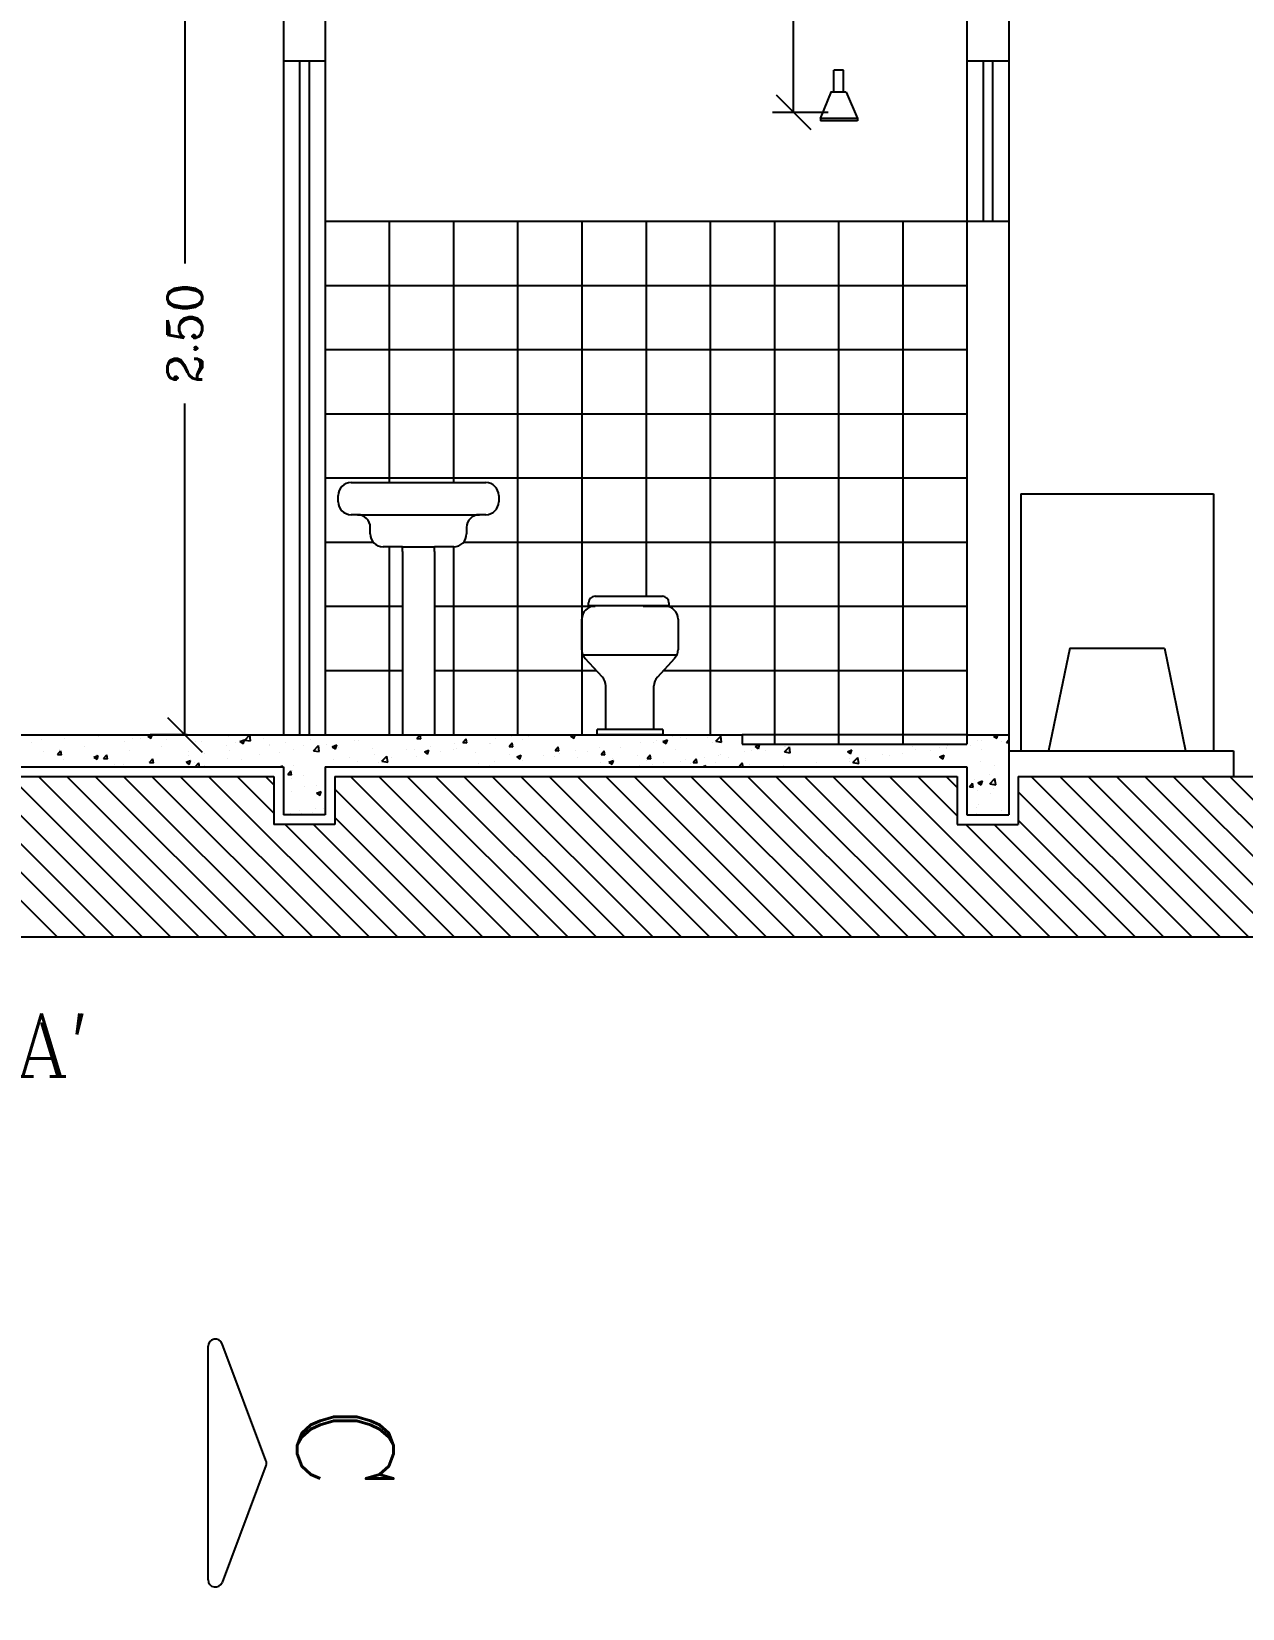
# Model space of a CAD drawing. Extents: x -79 to 141, y 7 to 81.
# Drawn here: x -54.373 to -50.599, y 39.552 to 44.465 of the extents above; entities that cross this region are included whole.
import ezdxf

# ---------------------------------------------------------------- set-up
doc = ezdxf.new("R2010")
doc.units = 0
doc.header["$LTSCALE"] = 10
doc.linetypes.add('ACAD_ISO04W100', pattern=[30.5, 24, -3, 0.5, -3])
doc.layers.get('0').update_dxf_attribs({"linetype": 'CONTINUOUS'})
doc.layers.get('DEFPOINTS').update_dxf_attribs({"linetype": 'CONTINUOUS'})
for name, color, linetype in [('CONCRETO', 5, 'CONTINUOUS'), ('COTAS', 244, 'CONTINUOUS'), ('EQUIPAMENTOS', 1, 'CONTINUOUS'), ('JANELA', 5, 'CONTINUOUS'), ('PAREDECORTE', 3, 'CONTINUOUS'), ('PISO', 30, 'CONTINUOUS'), ('PORTA', 1, 'CONTINUOUS'), ('TERRENOEMCORTE', 244, 'CONTINUOUS'), ('TEXTO', 1, 'CONTINUOUS')]:
    doc.layers.add(name, color=color, linetype=linetype)
doc.styles.add('ROMANC', font='ROMANC.SHX')
doc.styles.get("Standard").update_dxf_attribs({"font": 'ROMANC.SHX'})
doc.dimstyles.get("Standard").update_dxf_attribs({"dimscale": 0.6, "dimtxt": 0.18, "dimasz": 0.18, "dimexe": 0.18, "dimexo": 0.25, "dimgap": 0.09, "dimtad": 0, "dimzin": 0, "dimtxsty": 'STANDARD', "dimblk1": 'OBLIQUE', "dimblk2": 'OBLIQUE', "dimsah": 1, "dimcen": 0.09, "dimclrd": 30, "dimclre": 30, "dimazin": 3, "dimtfac": 1, "dimtdec": 4, "dimtofl": 0, "dimtmove": 0, "dimatfit": 3, "dimtolj": 1, "dimtzin": 0})

# ---------------------------------------------------------------- blocks, each defined once
blk = doc.blocks.new('*X58')
at = {"color": 0, "linetype": 'CONTINUOUS', "ltscale": 0.05}
for p, q in [((-34.2095, 32.6185), (-34.7095, 33.1185)), ((-34.1211, 32.6185), (-34.6211, 33.1185)), ((-34.0327, 32.6185), (-34.5327, 33.1185)), ((-33.9443, 32.6185), (-34.4443, 33.1185)), ((-33.8559, 32.6185), (-34.3559, 33.1185)), ((-33.7675, 32.6185), (-34.2675, 33.1185)), ((-33.6791, 32.6185), (-34.1791, 33.1185)), ((-33.5907, 32.6185), (-34.0907, 33.1185)), ((-33.5024, 32.6185), (-34.0024, 33.1185)), ((-33.414, 32.6185), (-33.914, 33.1185)), ((-33.3256, 32.6185), (-33.8256, 33.1185)), ((-33.2372, 32.6185), (-33.7372, 33.1185)), ((-33.5344, 33.004), (-33.6488, 33.1185)), ((-33.5344, 33.0924), (-33.5604, 33.1185)), ((-32.7952, 32.6185), (-33.2952, 33.1185)), ((-32.7069, 32.6185), (-33.2069, 33.1185)), ((-32.6185, 32.6185), (-33.1185, 33.1185)), ((-32.5301, 32.6185), (-33.0301, 33.1185)), ((-32.4417, 32.6185), (-32.9417, 33.1185)), ((-32.3533, 32.6185), (-32.8533, 33.1185)), ((-32.2649, 32.6185), (-32.7649, 33.1185)), ((-32.1765, 32.6185), (-32.6765, 33.1185)), ((-32.0881, 32.6185), (-32.5881, 33.1185)), ((-31.9998, 32.6185), (-32.4998, 33.1185)), ((-31.9114, 32.6185), (-32.4114, 33.1185)), ((-31.823, 32.6185), (-32.323, 33.1185)), ((-31.7346, 32.6185), (-32.2346, 33.1185)), ((-31.6462, 32.6185), (-32.1462, 33.1185)), ((-31.5578, 32.6185), (-32.0578, 33.1185)), ((-31.4694, 32.6185), (-31.9694, 33.1185)), ((-31.381, 32.6185), (-31.881, 33.1185)), ((-31.2926, 32.6185), (-31.7926, 33.1185)), ((-31.2043, 32.6185), (-31.7043, 33.1185)), ((-31.1159, 32.6185), (-31.6159, 33.1185)), ((-31.4044, 32.9954), (-31.5275, 33.1185)), ((-31.4044, 33.0838), (-31.4391, 33.1185)), ((-30.6739, 32.6185), (-31.1739, 33.1185)), ((-30.5855, 32.6185), (-31.0855, 33.1185)), ((-30.4972, 32.6185), (-30.9972, 33.1185)), ((-30.4088, 32.6185), (-30.9088, 33.1185)), ((-30.3204, 32.6185), (-30.8204, 33.1185)), ((-30.232, 32.6185), (-30.732, 33.1185)), ((-30.1436, 32.6185), (-30.6436, 33.1185)), ((-30.1331, 32.6964), (-30.5552, 33.1185)), ((-32.8836, 32.6185), (-33.3444, 33.0792)), ((-30.7623, 32.6185), (-31.2144, 33.0705)), ((-33.1488, 32.6185), (-33.4988, 32.9685)), ((-33.0604, 32.6185), (-33.4104, 32.9685)), ((-32.972, 32.6185), (-33.3444, 32.9908)), ((-31.0275, 32.6185), (-31.3775, 32.9685)), ((-30.9391, 32.6185), (-31.2891, 32.9685)), ((-30.8507, 32.6185), (-31.2144, 32.9821))]:
    blk.add_line(p, q, dxfattribs=at)
blk = doc.blocks.new('_OBLIQUE')
at = {"color": 0, "linetype": 'BYBLOCK'}
blk.add_line((-0.5, -0.5), (0.5, 0.5), dxfattribs=at)
blk = doc.blocks.new('*D66')
at = {"color": 30, "linetype": 'BYBLOCK', "ltscale": 0.05}
for p, q in [((-33.8044, 35.7485), (-33.9191, 35.7485)), ((-33.8111, 35.7485), (-33.8111, 34.717)), ((-33.8111, 33.2485), (-33.8111, 34.2799)), ((-33.8044, 33.2485), (-33.9191, 33.2485))]:
    blk.add_line(p, q, dxfattribs=at)
at = {"layer": 'DEFPOINTS', "color": 0, "linetype": 'BYBLOCK', "ltscale": 0.05}
for p in [(-33.5044, 35.7485), (-33.8111, 33.2485), (-33.5044, 33.2485)]:
    blk.add_point(p, dxfattribs=at)
at = {"color": 30, "linetype": 'BYBLOCK', "ltscale": 0.05, "xscale": 0.108, "yscale": 0.108, "zscale": 0.108}
for p, rotation in [((-33.8111, 35.7485), 90), ((-33.8111, 33.2485), 270)]:
    blk.add_blockref('_OBLIQUE', p, dxfattribs=dict(at, rotation=rotation))
at = {"color": 0, "linetype": 'BYBLOCK', "ltscale": 0.05, "insert": (-33.8111, 34.4985), "char_height": 0.108, "attachment_point": 5, "rotation": 90}
blk.add_mtext('\\A1;2.50', dxfattribs=at)
blk = doc.blocks.new('*X116')
at = {"color": 0, "linetype": 'CONTINUOUS', "ltscale": 0.05}
for p, q in [((-34.2889, 33.2248), (-34.2889, 33.2248)), ((-34.2569, 33.2349), (-34.2569, 33.2349)), ((-34.1879, 33.2462), (-34.1879, 33.2462)), ((-34.1879, 33.2377), (-34.1879, 33.2377)), ((-34.0811, 33.2416), (-34.0811, 33.2416)), ((-33.9987, 33.2287), (-33.9987, 33.2287)), ((-33.9743, 33.2371), (-33.9743, 33.2371)), ((-33.9487, 33.2353), (-33.9487, 33.2353)), ((-33.927, 33.2431), (-33.913, 33.2484)), ((-33.927, 33.2431), (-33.9171, 33.2364)), ((-33.917, 33.2364), (-33.913, 33.2485)), ((-33.8827, 33.213), (-33.8827, 33.213)), ((-33.8729, 33.2453), (-33.8729, 33.2453)), ((-33.8676, 33.2326), (-33.8676, 33.2326)), ((-33.7788, 33.228), (-33.7788, 33.228)), ((-33.7608, 33.2281), (-33.7608, 33.2281)), ((-33.6819, 33.2157), (-33.6819, 33.2157)), ((-33.6762, 33.242), (-33.6762, 33.242)), ((-33.654, 33.2236), (-33.654, 33.2236)), ((-33.6396, 33.227), (-33.6256, 33.2324)), ((-33.6396, 33.227), (-33.6296, 33.2203)), ((-33.6296, 33.2204), (-33.6256, 33.2324)), ((-33.6241, 33.2317), (-33.6085, 33.2479)), ((-33.6241, 33.2317), (-33.6063, 33.2289)), ((-33.6063, 33.2289), (-33.6085, 33.2479)), ((-33.5653, 33.2357), (-33.5653, 33.2357)), ((-33.5473, 33.2191), (-33.5473, 33.2191)), ((-33.5471, 33.2162), (-33.5471, 33.2162)), ((-33.497, 33.2228), (-33.497, 33.2228)), ((-33.4405, 33.2146), (-33.4405, 33.2146)), ((-33.4213, 33.2328), (-33.4213, 33.2328)), ((-33.4107, 33.1986), (-33.3951, 33.2148)), ((-33.3929, 33.1958), (-33.3951, 33.2148)), ((-33.371, 33.2173), (-33.371, 33.2173)), ((-33.3522, 33.211), (-33.3382, 33.2164)), ((-33.3422, 33.2043), (-33.3381, 33.2164)), ((-33.2841, 33.2319), (-33.2841, 33.2319)), ((-33.27, 33.2301), (-33.27, 33.2301)), ((-33.1661, 33.2451), (-33.1661, 33.2451)), ((-33.0881, 33.237), (-33.0785, 33.2485)), ((-33.0881, 33.237), (-33.0762, 33.236)), ((-33.0762, 33.236), (-33.0785, 33.2485)), ((-32.9697, 33.2203), (-32.9697, 33.2203)), ((-32.9447, 33.2245), (-32.935, 33.2359)), ((-32.9447, 33.2245), (-32.9327, 33.2234)), ((-32.9327, 33.2234), (-32.935, 33.236)), ((-32.8609, 33.2204), (-32.8609, 33.2204)), ((-32.8578, 33.2219), (-32.8578, 33.2219)), ((-32.8433, 33.2369), (-32.8433, 33.2369)), ((-32.8012, 33.2119), (-32.7916, 33.2234)), ((-32.7933, 33.2435), (-32.7933, 33.2435)), ((-32.7893, 33.2109), (-32.7916, 33.2234)), ((-32.7583, 33.2345), (-32.7583, 33.2345)), ((-32.7412, 33.2419), (-32.7412, 33.2419)), ((-32.6572, 33.2473), (-32.6572, 33.2473)), ((-32.6093, 33.2435), (-32.5963, 33.2485)), ((-32.6093, 33.2435), (-32.5993, 33.2368)), ((-32.5993, 33.2368), (-32.5954, 33.2485)), ((-32.3917, 33.2244), (-32.3917, 33.2244)), ((-32.3521, 33.2226), (-32.3521, 33.2226)), ((-32.3416, 33.231), (-32.3416, 33.231)), ((-32.3218, 33.2275), (-32.3078, 33.2329)), ((-32.3218, 33.2275), (-32.3119, 33.2208)), ((-32.3119, 33.2208), (-32.3078, 33.2329)), ((-32.2909, 33.2443), (-32.2909, 33.2443)), ((-32.2659, 33.241), (-32.2659, 33.241)), ((-32.2482, 33.2376), (-32.2482, 33.2376)), ((-32.1842, 33.2398), (-32.1842, 33.2398)), ((-32.1662, 33.2227), (-32.1662, 33.2227)), ((-32.1565, 33.2279), (-32.1409, 33.2441)), ((-32.1565, 33.2279), (-32.1387, 33.2251)), ((-32.1387, 33.2251), (-32.1409, 33.2441)), ((-32.0774, 33.2352), (-32.0774, 33.2352)), ((-32.0344, 33.2115), (-32.0204, 33.2168)), ((-32.0244, 33.2048), (-32.0204, 33.2169)), ((-31.9431, 33.2129), (-31.9431, 33.2129)), ((-31.6503, 33.2172), (-31.6503, 33.2172)), ((-31.4342, 33.2151), (-31.4342, 33.2151)), ((-31.3722, 33.2305), (-31.3722, 33.2305)), ((-31.3626, 33.216), (-31.3626, 33.216)), ((-31.3421, 33.2289), (-31.3421, 33.2289)), ((-31.3303, 33.2301), (-31.3303, 33.2301)), ((-31.2915, 33.2439), (-31.2797, 33.2485)), ((-31.2915, 33.2439), (-31.2816, 33.2372)), ((-31.2815, 33.2373), (-31.2778, 33.2485)), ((-31.2654, 33.226), (-31.2654, 33.226)), ((-31.251, 33.2243), (-31.2444, 33.2322)), ((-31.251, 33.2243), (-31.2444, 33.2237)), ((-34.2509, 33.1955), (-34.2509, 33.1955)), ((-34.208, 33.187), (-34.1984, 33.1985)), ((-34.208, 33.187), (-34.1961, 33.1859)), ((-34.2008, 33.2021), (-34.2008, 33.2021)), ((-34.196, 33.186), (-34.1983, 33.1985)), ((-34.1903, 33.1711), (-34.1903, 33.1711)), ((-34.1251, 33.2121), (-34.1251, 33.2121)), ((-34.0951, 33.1786), (-34.0811, 33.1839)), ((-34.0951, 33.1786), (-34.0851, 33.1718)), ((-34.0864, 33.1861), (-34.0864, 33.1861)), ((-34.0851, 33.1719), (-34.081, 33.184)), ((-34.0646, 33.1744), (-34.0549, 33.1859)), ((-34.0646, 33.1744), (-34.0526, 33.1734)), ((-34.0526, 33.1734), (-34.0549, 33.1859)), ((-33.9837, 33.2002), (-33.9837, 33.2002)), ((-33.9255, 33.1664), (-33.9255, 33.1664)), ((-33.9211, 33.1619), (-33.9115, 33.1734)), ((-33.9152, 33.1757), (-33.9152, 33.1757)), ((-33.9091, 33.1609), (-33.9114, 33.1734)), ((-33.8076, 33.1625), (-33.7936, 33.1679)), ((-33.7992, 33.183), (-33.7992, 33.183)), ((-33.7986, 33.1957), (-33.7986, 33.1957)), ((-33.7977, 33.1559), (-33.7936, 33.1679)), ((-33.7492, 33.1896), (-33.7492, 33.1896)), ((-33.6786, 33.1755), (-33.6786, 33.1755)), ((-33.6734, 33.1996), (-33.6734, 33.1996)), ((-33.634, 33.1718), (-33.634, 33.1718)), ((-33.5776, 33.1883), (-33.5776, 33.1883)), ((-33.5174, 33.1918), (-33.5174, 33.1918)), ((-33.4737, 33.2033), (-33.4737, 33.2033)), ((-33.4107, 33.1986), (-33.3929, 33.1958)), ((-33.4007, 33.2118), (-33.4007, 33.2118)), ((-33.3522, 33.211), (-33.3422, 33.2043)), ((-33.3476, 33.1705), (-33.3476, 33.1705)), ((-33.3338, 33.2101), (-33.3338, 33.2101)), ((-33.2975, 33.1771), (-33.2975, 33.1771)), ((-33.227, 33.2056), (-33.227, 33.2056)), ((-33.2218, 33.1871), (-33.2218, 33.1871)), ((-33.1972, 33.1655), (-33.1816, 33.1817)), ((-33.1972, 33.1655), (-33.1794, 33.1627)), ((-33.1794, 33.1627), (-33.1816, 33.1817)), ((-33.1685, 33.1786), (-33.1685, 33.1786)), ((-33.1202, 33.201), (-33.1202, 33.201)), ((-33.0955, 33.2037), (-33.0955, 33.2037)), ((-33.0911, 33.1819), (-33.0911, 33.1819)), ((-33.0658, 33.1926), (-33.0658, 33.1926)), ((-33.0647, 33.195), (-33.0507, 33.2004)), ((-33.0647, 33.195), (-33.0548, 33.1883)), ((-33.0548, 33.1883), (-33.0507, 33.2004)), ((-33.0454, 33.2103), (-33.0454, 33.2103)), ((-33.0135, 33.1965), (-33.0135, 33.1965)), ((-32.9744, 33.2019), (-32.9744, 33.2019)), ((-32.9648, 33.2054), (-32.9648, 33.2054)), ((-32.9067, 33.192), (-32.9067, 33.192)), ((-32.8459, 33.1646), (-32.8459, 33.1646)), ((-32.8012, 33.2119), (-32.7893, 33.2109)), ((-32.7999, 33.1875), (-32.7999, 33.1875)), ((-32.7773, 33.179), (-32.7633, 33.1844)), ((-32.7773, 33.179), (-32.7674, 33.1723)), ((-32.7701, 33.1746), (-32.7701, 33.1746)), ((-32.7673, 33.1723), (-32.7633, 33.1844)), ((-32.7607, 33.1679), (-32.7607, 33.1679)), ((-32.6932, 33.183), (-32.6932, 33.183)), ((-32.6597, 33.1807), (-32.6597, 33.1807)), ((-32.6578, 33.1994), (-32.6481, 33.2108)), ((-32.6578, 33.1994), (-32.6458, 33.1983)), ((-32.6458, 33.1983), (-32.6481, 33.2109)), ((-32.6438, 33.1912), (-32.6438, 33.1912)), ((-32.5938, 33.1978), (-32.5938, 33.1978)), ((-32.5864, 33.1785), (-32.5864, 33.1785)), ((-32.5558, 33.1957), (-32.5558, 33.1957)), ((-32.518, 33.2078), (-32.518, 33.2078)), ((-32.5143, 33.1868), (-32.5047, 33.1983)), ((-32.5143, 33.1868), (-32.5024, 33.1858)), ((-32.5024, 33.1858), (-32.5047, 33.1983)), ((-32.4899, 33.163), (-32.4759, 33.1684)), ((-32.4799, 33.1563), (-32.4759, 33.1684)), ((-32.4796, 33.174), (-32.4796, 33.174)), ((-32.4531, 33.2098), (-32.4531, 33.2098)), ((-32.3995, 33.1827), (-32.3995, 33.1827)), ((-32.3729, 33.1695), (-32.3729, 33.1695)), ((-32.3709, 33.1743), (-32.3612, 33.1857)), ((-32.3709, 33.1743), (-32.3589, 33.1732)), ((-32.3589, 33.1732), (-32.3612, 33.1858)), ((-32.2829, 33.2027), (-32.2829, 33.2027)), ((-32.2661, 33.165), (-32.2661, 33.165)), ((-32.2506, 33.171), (-32.2506, 33.171)), ((-32.2274, 33.1617), (-32.2178, 33.1732)), ((-32.2155, 33.1607), (-32.2178, 33.1732)), ((-32.1922, 33.1787), (-32.1922, 33.1787)), ((-32.1479, 33.1851), (-32.1479, 33.1851)), ((-32.1421, 33.1853), (-32.1421, 33.1853)), ((-32.1183, 33.1788), (-32.1183, 33.1788)), ((-32.0664, 33.1953), (-32.0664, 33.1953)), ((-32.0469, 33.1979), (-32.0469, 33.1979)), ((-32.0344, 33.2115), (-32.0245, 33.2048)), ((-32.0017, 33.1988), (-32.0017, 33.1988)), ((-31.9431, 33.1948), (-31.9275, 33.211)), ((-31.9431, 33.1948), (-31.9253, 33.192)), ((-31.9401, 33.2119), (-31.9401, 33.2119)), ((-31.9252, 33.192), (-31.9274, 33.211)), ((-31.747, 33.1954), (-31.733, 33.2008)), ((-31.747, 33.1954), (-31.737, 33.1887)), ((-31.7418, 33.1732), (-31.7418, 33.1732)), ((-31.7406, 33.1662), (-31.7406, 33.1662)), ((-31.737, 33.1888), (-31.733, 33.2008)), ((-31.7296, 33.1617), (-31.714, 33.1779)), ((-31.7118, 33.1589), (-31.714, 33.1779)), ((-31.692, 33.1689), (-31.692, 33.1689)), ((-31.6905, 33.1728), (-31.6905, 33.1728)), ((-31.6379, 33.1882), (-31.6379, 33.1882)), ((-31.6148, 33.1828), (-31.6148, 33.1828)), ((-31.5754, 33.1889), (-31.5754, 33.1889)), ((-31.5436, 33.2127), (-31.5436, 33.2127)), ((-31.5352, 33.2023), (-31.5352, 33.2023)), ((-31.4884, 33.1994), (-31.4884, 33.1994)), ((-31.4596, 33.1794), (-31.4456, 33.1848)), ((-31.4596, 33.1794), (-31.4496, 33.1727)), ((-31.4588, 33.2089), (-31.4588, 33.2089)), ((-31.4496, 33.1727), (-31.4455, 33.1848)), ((-31.4384, 33.206), (-31.4384, 33.206)), ((-31.4368, 33.2082), (-31.4368, 33.2082)), ((-31.33, 33.2037), (-31.33, 33.2037)), ((-34.0514, 33.1498), (-34.0514, 33.1498)), ((-34.0319, 33.1556), (-34.0319, 33.1556)), ((-34.0013, 33.1564), (-34.0013, 33.1564)), ((-33.9211, 33.1619), (-33.9092, 33.1608)), ((-33.8076, 33.1625), (-33.7977, 33.1558)), ((-33.7813, 33.1614), (-33.7813, 33.1614)), ((-33.7777, 33.1493), (-33.768, 33.1608)), ((-33.7777, 33.1493), (-33.7679, 33.1485)), ((-33.7657, 33.1485), (-33.768, 33.1608)), ((-33.7507, 33.1518), (-33.7507, 33.1518)), ((-33.5151, 33.1485), (-33.5062, 33.1519)), ((-33.5073, 33.1485), (-33.5062, 33.1519)), ((-33.4907, 33.1242), (-33.4811, 33.1357)), ((-33.4907, 33.1242), (-33.4788, 33.1232)), ((-33.4788, 33.1232), (-33.4811, 33.1357)), ((-33.4761, 33.1367), (-33.4761, 33.1367)), ((-33.4739, 33.1539), (-33.4739, 33.1539)), ((-33.441, 33.1218), (-33.441, 33.1218)), ((-33.3734, 33.1508), (-33.3734, 33.1508)), ((-33.2724, 33.1636), (-33.2724, 33.1636)), ((-33.2077, 33.1619), (-33.2077, 33.1619)), ((-32.9683, 33.1485), (-32.9682, 33.1486)), ((-32.9682, 33.1485), (-32.9682, 33.1486)), ((-32.896, 33.158), (-32.896, 33.158)), ((-32.8634, 33.1539), (-32.8634, 33.1539)), ((-32.5162, 33.1627), (-32.5162, 33.1627)), ((-32.4899, 33.163), (-32.4799, 33.1563)), ((-32.3943, 33.1521), (-32.3943, 33.1521)), ((-32.3545, 33.156), (-32.3545, 33.156)), ((-32.3185, 33.1621), (-32.3185, 33.1621)), ((-32.235, 33.1588), (-32.235, 33.1588)), ((-32.2274, 33.1617), (-32.2155, 33.1607)), ((-32.1985, 33.1485), (-32.1885, 33.1523)), ((-32.1897, 33.1485), (-32.1884, 33.1524)), ((-32.1593, 33.1605), (-32.1593, 33.1605)), ((-32.084, 33.1492), (-32.0743, 33.1606)), ((-32.084, 33.1492), (-32.0762, 33.1485)), ((-32.0721, 33.1485), (-32.0743, 33.1607)), ((-32.0526, 33.1559), (-32.0526, 33.1559)), ((-31.9458, 33.1514), (-31.9458, 33.1514)), ((-31.8669, 33.1496), (-31.8669, 33.1496)), ((-31.8428, 33.1604), (-31.8428, 33.1604)), ((-31.8087, 33.1489), (-31.8087, 33.1489)), ((-31.7296, 33.1617), (-31.7118, 33.1589)), ((-31.4366, 33.1485), (-31.4366, 33.1485)), ((-31.3327, 33.1635), (-31.3327, 33.1635)), ((-31.3052, 33.1244), (-31.3052, 33.1244)), ((-31.2889, 33.1537), (-31.2889, 33.1537)), ((-33.4795, 33.1124), (-33.4795, 33.1124)), ((-33.4785, 33.0701), (-33.4785, 33.0701)), ((-33.4373, 33.0855), (-33.4373, 33.0855)), ((-33.4008, 33.066), (-33.3868, 33.0714)), ((-33.4008, 33.066), (-33.3909, 33.0593)), ((-33.4002, 33.0916), (-33.4002, 33.0916)), ((-33.3909, 33.0593), (-33.3868, 33.0714)), ((-33.3759, 33.0842), (-33.3759, 33.0842)), ((-31.3667, 33.0864), (-31.3571, 33.0979)), ((-31.3667, 33.0864), (-31.3548, 33.0854)), ((-31.3547, 33.0854), (-31.3571, 33.0979)), ((-31.3504, 33.1096), (-31.3504, 33.1096)), ((-31.3415, 33.0748), (-31.3415, 33.0748)), ((-31.3402, 33.0989), (-31.3262, 33.1043)), ((-31.3402, 33.0989), (-31.3302, 33.0922)), ((-31.3352, 33.0969), (-31.3352, 33.0969)), ((-31.3302, 33.0922), (-31.3262, 33.1043)), ((-31.3027, 33.0955), (-31.2871, 33.1117)), ((-31.3027, 33.0955), (-31.2849, 33.0927)), ((-31.3025, 33.0657), (-31.3025, 33.0657)), ((-31.2915, 33.0814), (-31.2915, 33.0814)), ((-31.2849, 33.0927), (-31.2871, 33.1117)), ((-33.4028, 33.0194), (-33.4028, 33.0194)), ((-33.3783, 33.0176), (-33.3783, 33.0176)), ((-31.3442, 33.0222), (-31.3442, 33.0222)), ((-31.3376, 33.0304), (-31.3376, 33.0304)), ((-33.481, 33.0035), (-33.481, 33.0035)), ((-33.4528, 33.0128), (-33.4528, 33.0128)), ((-33.4493, 33.0025), (-33.4493, 33.0025)), ((-33.4125, 33.0062), (-33.4125, 33.0062)), ((-31.3441, 33.0026), (-31.3441, 33.0026)), ((-31.2683, 33.0125), (-31.2683, 33.0125))]:
    blk.add_line(p, q, dxfattribs=at)
blk = doc.blocks.new('*D150')
at = {"color": 30, "linetype": 'BYBLOCK', "ltscale": 0.05}
for p, q in [((-47.8708, 45.9083), (-47.8708, 45.6151)), ((-46.7877, 45.9083), (-47.7628, 45.9083)), ((-47.8708, 44.8849), (-47.8708, 45.178)), ((-46.7227, 44.8849), (-47.7628, 44.8849)), ((-52.0333, 34.8889), (-51.8599, 34.8889)), ((-51.9679, 34.8889), (-51.9679, 33.7396)), ((-51.9679, 32.1789), (-51.9679, 33.3281)), ((-52.0333, 32.1789), (-51.8599, 32.1789))]:
    blk.add_line(p, q, dxfattribs=at)
at = {"layer": 'DEFPOINTS', "color": 0, "linetype": 'BYBLOCK', "ltscale": 0.05}
for p in [(-48.0477, 45.9083), (-47.9827, 44.8849), (-47.8708, 44.8849), (-52.3333, 34.8889), (-52.3333, 32.1789), (-51.9679, 32.1789)]:
    blk.add_point(p, dxfattribs=at)
at = {"color": 30, "linetype": 'BYBLOCK', "ltscale": 0.05, "xscale": 0.108, "yscale": 0.108, "zscale": 0.108}
for p, rotation in [((-47.8708, 45.9083), 90), ((-47.8708, 44.8849), 270), ((-51.9679, 34.8889), 90), ((-51.9679, 32.1789), 270)]:
    blk.add_blockref('_OBLIQUE', p, dxfattribs=dict(at, rotation=rotation))
at = {"color": 0, "linetype": 'BYBLOCK', "ltscale": 0.05, "char_height": 0.108, "attachment_point": 5, "rotation": 90}
for s, insert in [('\\A1;1.02', (-47.8708, 45.3966)), ('\\A1;2.71', (-51.9679, 33.5339))]:
    blk.add_mtext(s, dxfattribs=dict(at, insert=insert))
blk = doc.blocks.new('*D179')
at = {"color": 30, "linetype": 'BYBLOCK', "ltscale": 0.05}
for p, q in [((-52.0333, 34.8938), (-51.8599, 34.8938)), ((-51.9679, 34.8938), (-51.9679, 33.7445)), ((-51.9679, 32.1838), (-51.9679, 33.333)), ((-52.0333, 32.1838), (-51.8599, 32.1838)), ((-55.7833, 25.8938), (-54.7152, 25.8938)), ((-54.6072, 25.8938), (-54.6072, 25.1123)), ((-54.6072, 23.8938), (-54.6072, 24.6752)), ((-55.7833, 23.8938), (-54.7152, 23.8938))]:
    blk.add_line(p, q, dxfattribs=at)
at = {"layer": 'DEFPOINTS', "color": 0, "linetype": 'BYBLOCK', "ltscale": 0.05}
for p in [(-52.3333, 34.8938), (-52.3333, 32.1838), (-51.9679, 32.1838), (-54.6072, 25.8938), (-54.5233, 25.8938), (-54.5233, 23.8938)]:
    blk.add_point(p, dxfattribs=at)
at = {"color": 30, "linetype": 'BYBLOCK', "ltscale": 0.05, "xscale": 0.108, "yscale": 0.108, "zscale": 0.108}
for p, rotation in [((-51.9679, 34.8938), 90), ((-51.9679, 32.1838), 270), ((-54.6072, 25.8938), 90), ((-54.6072, 23.8938), 270)]:
    blk.add_blockref('_OBLIQUE', p, dxfattribs=dict(at, rotation=rotation))
at = {"color": 0, "linetype": 'BYBLOCK', "ltscale": 0.05, "char_height": 0.108, "attachment_point": 5, "rotation": 90}
for s, insert in [('\\A1;2.71', (-51.9679, 33.5388)), ('\\A1;2.00', (-54.6072, 24.8938))]:
    blk.add_mtext(s, dxfattribs=dict(at, insert=insert))

msp = doc.modelspace()

# ---------------------------------------------------------------- linework, layer by layer
at = {"layer": 'CONCRETO', "color": 30, "linetype": 'CONTINUOUS', "ltscale": 0.3}
for p, q in [((-51.29, 43.02391), (-50.69, 43.02391)), ((-51.13756, 42.54319), (-50.84244, 42.54319))]:
    msp.add_line(p, q, dxfattribs=at)
at = {"layer": 'CONCRETO', "color": 5, "linetype": 'CONTINUOUS', "ltscale": 0.3}
for p, q in [((-57.32779, 42.27391), (-52.15779, 42.27391)), ((-52.15779, 42.27391), (-52.15779, 42.24391)), ((-51.45779, 42.27391), (-51.45779, 42.24391)), ((-51.45779, 42.27391), (-51.32779, 42.27391)), ((-51.32779, 42.27391), (-51.32779, 42.02391)), ((-52.15779, 42.24391), (-51.45779, 42.24391)), ((-57.19779, 42.17391), (-53.58779, 42.17391)), ((-53.58779, 42.17391), (-53.58779, 42.02391)), ((-53.45779, 42.17391), (-51.45779, 42.17391)), ((-53.45779, 42.17391), (-53.45779, 42.02391)), ((-51.45779, 42.17391), (-51.45779, 42.02391)), ((-53.45779, 42.02391), (-53.58779, 42.02391)), ((-51.45779, 42.02391), (-51.32779, 42.02391))]:
    msp.add_line(p, q, dxfattribs=at)
at = {"layer": 'CONCRETO', "color": 1, "linetype": 'CONTINUOUS', "ltscale": 0.3}
for p, q in [((-51.32779, 42.22391), (-50.62779, 42.22391)), ((-50.62779, 42.22391), (-50.62779, 42.14391))]:
    msp.add_line(p, q, dxfattribs=at)
at = {"layer": 'COTAS', "color": 30, "linetype": 'CONTINUOUS', "ltscale": 0.05}
for p, q in [((-51.29, 43.02391), (-51.29, 42.22391)), ((-50.69, 43.02391), (-50.69, 42.22391)), ((-51.13756, 42.54319), (-51.20327, 42.22391)), ((-50.84244, 42.54319), (-50.77674, 42.22391))]:
    msp.add_line(p, q, dxfattribs=at)
at = {"layer": 'EQUIPAMENTOS', "color": 244, "linetype": 'CONTINUOUS', "ltscale": 0.3}
for p, q in [((-51.87271, 44.27579), (-51.87271, 44.34391)), ((-51.84288, 44.34391), (-51.87271, 44.34391)), ((-51.84288, 44.27579), (-51.84288, 44.34391)), ((-51.91438, 44.19333), (-51.88039, 44.2774)), ((-51.83427, 44.27579), (-51.88105, 44.27579)), ((-51.83427, 44.27579), (-51.79866, 44.19333)), ((-51.91438, 44.19333), (-51.91438, 44.18694)), ((-51.79866, 44.19333), (-51.91438, 44.19333)), ((-51.79866, 44.18694), (-51.91438, 44.18694)), ((-51.79866, 44.19333), (-51.79866, 44.18694)), ((-53.35696, 42.95942), (-52.97696, 42.95942)), ((-53.21696, 42.85942), (-53.11696, 42.85942)), ((-53.21696, 42.84487), (-53.21696, 42.27391)), ((-53.11696, 42.84487), (-53.11696, 42.27391)), ((-52.61672, 42.70499), (-52.40672, 42.70499)), ((-52.63672, 42.67499), (-52.63672, 42.68499)), ((-52.38672, 42.67499), (-52.63672, 42.67499)), ((-52.61809, 42.67391), (-52.61624, 42.67391)), ((-52.61624, 42.67499), (-52.61624, 42.67391)), ((-52.46624, 42.67499), (-52.46624, 42.67391)), ((-52.46624, 42.67391), (-52.39809, 42.67391)), ((-52.38672, 42.68499), (-52.38672, 42.67499)), ((-52.65809, 42.53857), (-52.65809, 42.63391)), ((-52.35809, 42.63391), (-52.35809, 42.53857)), ((-52.65489, 42.52291), (-52.36128, 42.52291)), ((-52.59371, 42.45328), (-52.64746, 42.51142)), ((-52.36871, 42.51142), (-52.42246, 42.45328)), ((-52.36128, 42.52291), (-52.36871, 42.51142)), ((-52.58309, 42.29025), (-52.58309, 42.42612)), ((-52.43309, 42.29025), (-52.43309, 42.42612)), ((-52.40558, 42.29025), (-52.61001, 42.29025)), ((-52.40558, 42.27391), (-52.61001, 42.27391)), ((-52.40558, 42.29025), (-52.40558, 42.27391))]:
    msp.add_line(p, q, dxfattribs=at)
at = {"layer": 'EQUIPAMENTOS', "color": 244, "ltscale": 0.3}
for p, q in [((-53.37696, 43.05942), (-52.95696, 43.05942)), ((-53.41696, 42.99942), (-53.41696, 43.01942)), ((-52.91696, 43.01942), (-52.91696, 42.99942)), ((-53.35696, 42.95942), (-53.37696, 42.95942)), ((-52.95696, 42.95942), (-52.97696, 42.95942)), ((-53.31696, 42.89942), (-53.31696, 42.91942)), ((-53.01696, 42.91942), (-53.01696, 42.89942)), ((-53.21696, 42.85942), (-53.27696, 42.85942)), ((-53.21696, 42.84487), (-53.21696, 42.85942)), ((-53.11696, 42.84487), (-53.11696, 42.85942)), ((-53.05696, 42.85942), (-53.11696, 42.85942))]:
    msp.add_line(p, q, dxfattribs=at)
at = {"layer": 'EQUIPAMENTOS', "color": 244, "linetype": 'ACAD_ISO04W100', "ltscale": 0.3}
msp.add_line((-52.61001, 42.27391), (-52.61001, 42.29025), dxfattribs=at)
at = {"layer": 'EQUIPAMENTOS', "color": 244, "ltscale": 0.3}
for centre, start, end in [((-53.37696, 43.01942), 90, 180), ((-52.95696, 43.01942), 0, 90), ((-53.37696, 42.99942), 180, 270), ((-52.95696, 42.99942), 270, 0), ((-53.35696, 42.91942), 0, 90), ((-52.97696, 42.91942), 90, 180), ((-53.27696, 42.89942), 180, 270), ((-53.05696, 42.89942), 270, 0)]:
    msp.add_arc(centre, 0.04, start, end, dxfattribs=at)
at = {"layer": 'EQUIPAMENTOS', "color": 244, "linetype": 'CONTINUOUS', "ltscale": 0.3}
for centre, radius, start, end in [((-52.61672, 42.68499), 0.02, 90, 180), ((-52.40672, 42.68499), 0.02, 0, 90), ((-52.61809, 42.63391), 0.04, 90, 180), ((-52.39809, 42.63391), 0.04, 0, 90), ((-52.61809, 42.53857), 0.04, 180, 222.75009), ((-52.39809, 42.53857), 0.04, 336.95877, 0), ((-52.6084, 42.4397), 0.02, 42.75009, 42.75009), ((-52.62309, 42.42612), 0.04, 0, 42.75009), ((-52.39309, 42.42612), 0.04, 137.24991, 180)]:
    msp.add_arc(centre, radius, start, end, dxfattribs=at)
at = {"layer": 'PAREDECORTE', "color": 3, "linetype": 'CONTINUOUS', "ltscale": 0.3}
for p, q in [((-51.45779, 44.62391), (-51.45779, 44.37391)), ((-51.32779, 44.62391), (-51.32779, 44.37391)), ((-53.58779, 44.57391), (-53.58779, 44.37391)), ((-53.45779, 44.57391), (-53.45779, 44.37391)), ((-53.58779, 44.37391), (-53.45779, 44.37391)), ((-51.45779, 44.37391), (-51.32779, 44.37391)), ((-51.45779, 43.87391), (-51.45779, 42.27391)), ((-51.45779, 43.87391), (-51.32779, 43.87391)), ((-51.32779, 43.87391), (-51.32779, 42.27391)), ((-52.45779, 42.67499), (-52.45779, 42.67391))]:
    msp.add_line(p, q, dxfattribs=at)
at = {"layer": 'PISO', "color": 30, "linetype": 'CONTINUOUS', "ltscale": 0.3}
for p, q in [((-53.45779, 43.87391), (-51.45779, 43.87391)), ((-53.25779, 43.87391), (-53.25779, 43.05942)), ((-53.05779, 43.87391), (-53.05779, 43.05942)), ((-52.85779, 43.87391), (-52.85779, 42.27391)), ((-52.65779, 43.87391), (-52.65779, 42.27391)), ((-52.45779, 43.87391), (-52.45779, 42.70499)), ((-52.25779, 43.87391), (-52.25779, 42.27391)), ((-52.05779, 43.87391), (-52.05779, 42.24391)), ((-51.85779, 43.87391), (-51.85779, 42.24391)), ((-51.65779, 43.87391), (-51.65779, 42.24391)), ((-53.45779, 43.67391), (-51.45779, 43.67391)), ((-53.45779, 43.47391), (-51.45779, 43.47391)), ((-53.45779, 43.27391), (-51.45779, 43.27391)), ((-53.45779, 43.07391), (-51.45779, 43.07391)), ((-53.45779, 42.87391), (-53.30778, 42.87391)), ((-53.25779, 42.85942), (-53.25779, 42.27391)), ((-53.05779, 42.85942), (-53.05779, 42.27391)), ((-53.02615, 42.87391), (-51.45779, 42.87391)), ((-53.45779, 42.67391), (-53.21696, 42.67391)), ((-53.11696, 42.67391), (-52.61624, 42.67391)), ((-52.39809, 42.67391), (-51.45779, 42.67391)), ((-53.45779, 42.47391), (-53.21696, 42.47391)), ((-53.11696, 42.47391), (-52.61279, 42.47391)), ((-52.40338, 42.47391), (-51.45779, 42.47391)), ((-51.45779, 42.27391), (-52.15779, 42.27391))]:
    msp.add_line(p, q, dxfattribs=at)
at = {"layer": 'PORTA', "color": 244, "linetype": 'CONTINUOUS', "ltscale": 0.3}
for p, q in [((-53.58779, 44.37391), (-53.58779, 42.27391)), ((-53.45779, 44.37391), (-53.45779, 42.27391)), ((-51.45779, 44.37391), (-51.45779, 43.87391)), ((-51.32779, 44.37391), (-51.32779, 43.87391))]:
    msp.add_line(p, q, dxfattribs=at)
at = {"layer": 'PORTA', "color": 1, "linetype": 'CONTINUOUS', "ltscale": 0.3}
for p, q in [((-53.53779, 44.37391), (-53.53779, 42.27391)), ((-53.50779, 44.37391), (-53.50779, 42.27391)), ((-51.40779, 44.37391), (-51.40779, 43.87391)), ((-51.37779, 44.37391), (-51.37779, 43.87391))]:
    msp.add_line(p, q, dxfattribs=at)
at = {"layer": 'TERRENOEMCORTE', "color": 244, "linetype": 'CONTINUOUS', "ltscale": 0.3}
for p, q in [((-57.16779, 42.14391), (-53.61779, 42.14391)), ((-53.61779, 42.14391), (-53.61779, 41.99391)), ((-53.42779, 42.14391), (-51.48779, 42.14391)), ((-53.42779, 42.14391), (-53.42779, 41.99391)), ((-51.48779, 42.14391), (-51.48779, 41.99391)), ((-51.29779, 42.14391), (-51.29779, 41.99391)), ((-51.29779, 42.14391), (-50.21656, 42.14391)), ((-53.42779, 41.99391), (-53.61779, 41.99391)), ((-51.48779, 41.99391), (-51.29779, 41.99391)), ((-57.85779, 41.64391), (-50.21656, 41.64391))]:
    msp.add_line(p, q, dxfattribs=at)
at = {"layer": 'TEXTO', "color": 3, "linetype": 'CONTINUOUS', "ltscale": 0.3}
for p, q in [((-53.82233, 39.64064), (-53.82233, 40.36851)), ((-53.64196, 40.01249), (-53.77877, 40.37643)), ((-53.64196, 39.99666), (-53.77877, 39.63272))]:
    msp.add_line(p, q, dxfattribs=at)
for centre, start, end in [((-53.79983, 40.36851), 20.60138, 180), ((-53.66302, 40.00458), 339.39862, 20.60138), ((-53.66302, 40.00458), 339.39862, 20.60138), ((-53.79983, 39.64064), 180, 339.39862)]:
    msp.add_arc(centre, 0.0225, start, end, dxfattribs=at)

# ---------------------------------------------------------------- block references
at = {"layer": 'COTAS', "color": 30, "linetype": 'CONTINUOUS', "ltscale": 0.05}
msp.add_blockref('*X116', (-20.08342, 9.02544), dxfattribs=at)
at = {"layer": 'COTAS', "color": 244, "linetype": 'CONTINUOUS', "ltscale": 0.05}
msp.add_blockref('*X58', (-20.08342, 9.02544), dxfattribs=at)

# ---------------------------------------------------------------- texts
at = {"layer": 'TEXTO', "color": 5, "ltscale": 0.3, "style": 'ROMANC'}
msp.add_text("CORTE AA'", height=0.196, dxfattribs=at).set_placement((-55.6094, 41.2093))
at = {"layer": 'TEXTO', "color": 3, "linetype": 'CONTINUOUS', "ltscale": 0.3, "style": 'ROMANC'}
msp.add_text('C', height=0.3, rotation=270, dxfattribs=at).set_placement((-53.54506, 40.18767))

# ---------------------------------------------------------------- dimensions: what is measured, and where the dimension line sits
at = {"layer": 'COTAS', "linetype": 'CONTINUOUS', "ltscale": 0.05}
dim = msp.add_linear_dim(base=(-54.63796, 37.92376), p1=(-54.55404, 35.92376), p2=(-54.55404, 37.92376), angle=90, dimstyle='STANDARD', override={"dimexo": 2.1}, dxfattribs=at)
dim.commit()
dim.dimension.update_dxf_attribs({"geometry": '*D179', "text_midpoint": (-54.63796, 36.92376), "insert": (-0.03074, 12.03)})
dim = msp.add_linear_dim(base=(-47.87076, 44.88487), p1=(-48.04774, 45.90825), p2=(-47.98274, 44.88487), angle=90, dimstyle='STANDARD', override={"dimexo": 2.1}, dxfattribs=at)
dim.commit()
dim.dimension.update_dxf_attribs({"geometry": '*D150', "text_midpoint": (-47.87076, 45.39656)})
at = {"layer": 'COTAS', "color": 244, "linetype": 'CONTINUOUS', "ltscale": 0.05}
dim = msp.add_linear_dim(base=(-53.89447, 42.27391), p1=(-53.58779, 44.77391), p2=(-53.58779, 42.27391), angle=90, dimstyle='STANDARD', override={"dimexo": 0.5}, dxfattribs=at)
dim.commit()
dim.dimension.update_dxf_attribs({"geometry": '*D66', "text_midpoint": (-53.89447, 43.52391), "insert": (-20.08342, 9.02544)})
at = {"layer": 'JANELA', "color": 244, "linetype": 'CONTINUOUS', "ltscale": 0.3}
dim = msp.add_linear_dim(base=(-51.96787, 32.18376), p1=(-52.33329, 34.89376), p2=(-52.33329, 32.18376), angle=270, dimstyle='STANDARD', override={"dimexo": 0.5}, dxfattribs=at)
dim.commit()
dim.dimension.update_dxf_attribs({"geometry": '*D150', "text_midpoint": (-51.96787, 33.53876), "insert": (0, 0.0049)})

doc.saveas('drawing.dxf')
